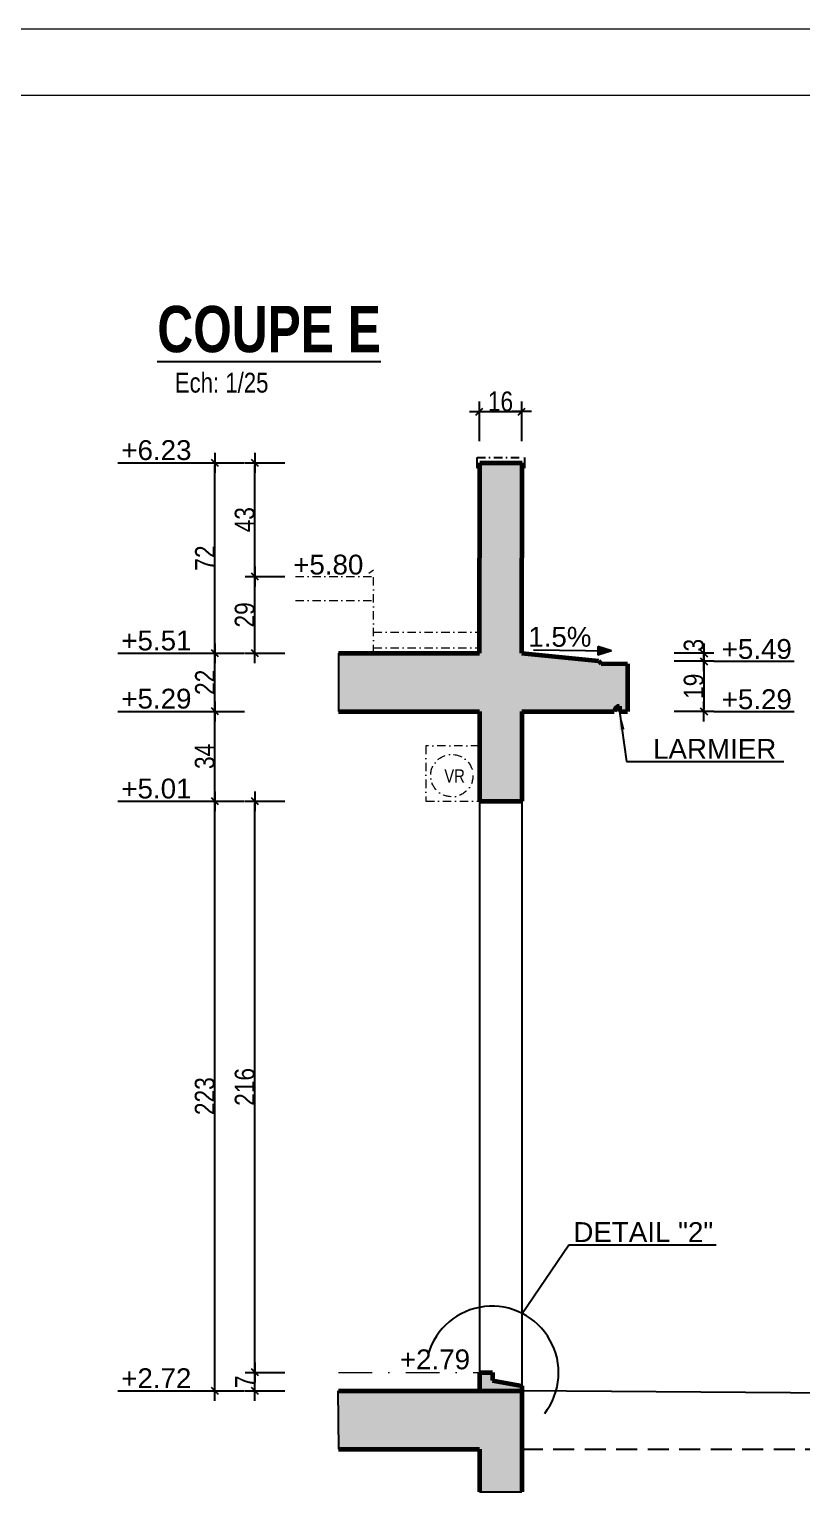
# Model space of a CAD drawing. Header units: centimetres. Extents: x 26018 to 82487, y -36363 to -12761.
# Drawn here: x 76817 to 77401, y -19933 to -18827 of the extents above; entities that cross this region are included whole.
import ezdxf
from ezdxf.enums import TextEntityAlignment as Align

# ---------------------------------------------------------------- set-up
doc = ezdxf.new("R2010")
doc.units = ezdxf.units.CM
doc.header["$LTSCALE"] = 0.5
for name, pattern in [('CACHE2', [4.7625, 3.175, -1.5875]), ('TIRETPT2', [12.7, 6.35, -3.175, 0, -3.175]), ('TIRETPTX2', [50.8, 25.4, -12.7, 0, -12.7])]:
    doc.linetypes.add(name, pattern=pattern)
doc.layers.get('DEFPOINTS').update_dxf_attribs({"linetype": 'CONTINUOUS'})
for name, color, linetype, lineweight in [('01_Cad_1_', 5, 'CONTINUOUS', 9), ('01_murs_coup', 5, 'CONTINUOUS', 60), ('01_tram_axes', 2, 'TIRETPTX2', 9)]:
    doc.layers.add(name, color=color, linetype=linetype, lineweight=lineweight)
for name, color, linetype in [('01_cote_gen', 4, 'CONTINUOUS'), ('01_linteaux', 2, 'CONTINUOUS'), ('01_poch_BN', 9, 'CONTINUOUS'), ('01_texte', 230, 'CONTINUOUS'), ('AA_COTES', 2, 'CONTINUOUS')]:
    doc.layers.add(name, color=color, linetype=linetype)
doc.styles.add('ARIAL', font='arial.ttf')
doc.styles.add('impact', font='impact.ttf')
doc.styles.add('MATTE_TXT', font='arial.ttf')
doc.styles.add('STYLE2', font='ARIALN.TTF')
doc.dimstyles.new('JB25', dxfattribs={"dimscale": 0.1, "dimtxt": 150, "dimasz": 15, "dimexe": 0.1, "dimexo": 0.1, "dimgap": 0.09, "dimtad": 1, "dimdec": 1, "dimlfac": 0.5, "dimdsep": 46, "dimtxsty": 'STYLE2', "dimblk1": 'BOND_G', "dimblk2": 'BOND_D', "dimsah": 1, "dimcen": 1.5, "dimdle": 0.01, "dimse1": 1, "dimse2": 1, "dimclrd": 4, "dimclre": 2, "dimclrt": 6, "dimazin": 2, "dimtfac": 2.333333, "dimtdec": 1, "dimtix": 1, "dimtmove": 2, "dimatfit": 3, "dimldrblk": 'BOND_G', "dimfxl": 1, "dimtolj": 1, "dimtzin": 0, "dimarcsym": 0})

# ---------------------------------------------------------------- blocks, each defined once
blk = doc.blocks.new('BOND_G')
at = {"layer": 'AA_COTES', "color": 0}
for p, q in [((0, -5), (0, 15)), ((5, 0), (-5, 0)), ((1.77, 1.77), (-1.77, -1.77))]:
    blk.add_line(p, q, dxfattribs=at)
blk = doc.blocks.new('BOND_D')
at = {"layer": 'AA_COTES', "color": 0}
for p, q in [((5, 0), (-5, 0)), ((-1.77, -1.77), (1.77, 1.77)), ((0, 5), (0, -15))]:
    blk.add_line(p, q, dxfattribs=at)
blk = doc.blocks.new('*D6185')
at = {"layer": '01_cote_gen', "color": 4, "lineweight": -2, "ltscale": 2, "transparency": 16777216}
blk.add_line((76957.1, -19409.4), (76957.1, -19344.4), dxfattribs=at)
at = {"layer": 'DEFPOINTS', "color": 0, "ltscale": 2}
for p in [(76957.1, -19342.9), (77020.7, -19342.9), (77007.4, -19410.9)]:
    blk.add_point(p, dxfattribs=at)
at = {"layer": '01_cote_gen', "color": 4, "lineweight": -2, "ltscale": 2, "transparency": 16777216, "xscale": 1.5, "yscale": 1.5, "zscale": 1.5}
for name, p, rotation in [('BOND_D', (76957.1, -19342.9), 90), ('BOND_G', (76957.1, -19410.9), 270)]:
    blk.add_blockref(name, p, dxfattribs=dict(at, rotation=rotation))
at = {"layer": '01_cote_gen', "color": 6, "ltscale": 2, "transparency": 16777216, "insert": (76949.5, -19376.9), "char_height": 15, "attachment_point": 5, "rotation": 90, "style": 'STYLE2'}
blk.add_mtext('\\A1;34', dxfattribs=at)
blk = doc.blocks.new('*D6186')
at = {"layer": '01_cote_gen', "color": 4, "lineweight": -2, "ltscale": 2, "transparency": 16777216}
blk.add_line((76957.1, -19341.4), (76957.1, -19300.4), dxfattribs=at)
at = {"layer": 'DEFPOINTS', "color": 0, "ltscale": 2}
for p in [(76957.1, -19298.9), (77023.5, -19298.9), (77047.5, -19342.9)]:
    blk.add_point(p, dxfattribs=at)
at = {"layer": '01_cote_gen', "color": 4, "lineweight": -2, "ltscale": 2, "transparency": 16777216, "xscale": 1.5, "yscale": 1.5, "zscale": 1.5}
for name, p, rotation in [('BOND_D', (76957.1, -19298.9), 90), ('BOND_G', (76957.1, -19342.9), 270)]:
    blk.add_blockref(name, p, dxfattribs=dict(at, rotation=rotation))
at = {"layer": '01_cote_gen', "color": 6, "ltscale": 2, "transparency": 16777216, "insert": (76949.6, -19320.9), "char_height": 15, "attachment_point": 5, "rotation": 90, "style": 'STYLE2'}
blk.add_mtext('\\A1;22', dxfattribs=at)
blk = doc.blocks.new('*D6187')
at = {"layer": '01_cote_gen', "color": 4, "lineweight": -2, "ltscale": 2, "transparency": 16777216}
blk.add_line((76957.1, -19855.4), (76957.1, -19412.4), dxfattribs=at)
at = {"layer": 'DEFPOINTS', "color": 0, "ltscale": 2}
for p in [(76957.1, -19410.9), (77009.9, -19410.9), (77031.4, -19856.9)]:
    blk.add_point(p, dxfattribs=at)
at = {"layer": '01_cote_gen', "color": 4, "lineweight": -2, "ltscale": 2, "transparency": 16777216, "xscale": 1.5, "yscale": 1.5, "zscale": 1.5}
for name, p, rotation in [('BOND_D', (76957.1, -19410.9), 90), ('BOND_G', (76957.1, -19856.9), 270)]:
    blk.add_blockref(name, p, dxfattribs=dict(at, rotation=rotation))
at = {"layer": '01_cote_gen', "color": 6, "ltscale": 2, "transparency": 16777216, "insert": (76949.5, -19633.9), "char_height": 15, "attachment_point": 5, "rotation": 90, "style": 'STYLE2'}
blk.add_mtext('\\A1;223', dxfattribs=at)
blk = doc.blocks.new('*D6188')
at = {"layer": '01_cote_gen', "color": 4, "lineweight": -2, "transparency": 16777216}
blk.add_line((76987.4, -19855.4), (76987.4, -19844.4), dxfattribs=at)
at = {"layer": 'DEFPOINTS', "color": 0}
for p in [(76987.4, -19842.9), (77023.7, -19842.9), (77023.7, -19856.9)]:
    blk.add_point(p, dxfattribs=at)
at = {"layer": '01_cote_gen', "color": 4, "lineweight": -2, "transparency": 16777216, "xscale": 1.5, "yscale": 1.5, "zscale": 1.5}
for name, p, rotation in [('BOND_D', (76987.4, -19842.9), 90), ('BOND_G', (76987.4, -19856.9), 270)]:
    blk.add_blockref(name, p, dxfattribs=dict(at, rotation=rotation))
at = {"layer": '01_cote_gen', "color": 6, "transparency": 16777216, "insert": (76979.9, -19849.9), "char_height": 15, "attachment_point": 5, "rotation": 90, "style": 'STYLE2'}
blk.add_mtext('\\A1;7', dxfattribs=at)
blk = doc.blocks.new('*D6189')
at = {"layer": '01_cote_gen', "color": 4, "lineweight": -2, "transparency": 16777216}
blk.add_line((76987.4, -19841.4), (76987.4, -19412.4), dxfattribs=at)
at = {"layer": 'DEFPOINTS', "color": 0}
for p in [(76987.4, -19410.9), (77148.5, -19410.9), (77009.9, -19842.9)]:
    blk.add_point(p, dxfattribs=at)
at = {"layer": '01_cote_gen', "color": 4, "lineweight": -2, "transparency": 16777216, "xscale": 1.5, "yscale": 1.5, "zscale": 1.5}
for name, p, rotation in [('BOND_D', (76987.4, -19410.9), 90), ('BOND_G', (76987.4, -19842.9), 270)]:
    blk.add_blockref(name, p, dxfattribs=dict(at, rotation=rotation))
at = {"layer": '01_cote_gen', "color": 6, "transparency": 16777216, "insert": (76979.7, -19626.9), "char_height": 15, "attachment_point": 5, "rotation": 90, "style": 'STYLE2'}
blk.add_mtext('\\A1;216', dxfattribs=at)
blk = doc.blocks.new('*D6190')
at = {"layer": '01_cote_gen', "color": 4, "lineweight": -2, "ltscale": 2, "transparency": 16777216}
blk.add_line((77326.7, -19300.4), (77326.7, -19303.4), dxfattribs=at)
at = {"layer": 'DEFPOINTS', "color": 0, "ltscale": 2}
for p in [(77189, -19298.9), (77278.6, -19304.9), (77326.7, -19304.9)]:
    blk.add_point(p, dxfattribs=at)
at = {"layer": '01_cote_gen', "color": 4, "lineweight": -2, "ltscale": 2, "transparency": 16777216, "xscale": 1.5, "yscale": 1.5, "zscale": 1.5}
for name, p, rotation in [('BOND_G', (77326.7, -19298.9), 90), ('BOND_D', (77326.7, -19304.9), 270)]:
    blk.add_blockref(name, p, dxfattribs=dict(at, rotation=rotation))
at = {"layer": '01_cote_gen', "color": 6, "ltscale": 2, "transparency": 16777216, "insert": (77319.1, -19292.8), "char_height": 15, "attachment_point": 5, "rotation": 90, "style": 'STYLE2'}
blk.add_mtext('\\A1;3', dxfattribs=at)
blk = doc.blocks.new('*D6191')
at = {"layer": '01_cote_gen', "color": 4, "lineweight": -2, "ltscale": 2, "transparency": 16777216}
blk.add_line((77326.7, -19306.4), (77326.7, -19341.4), dxfattribs=at)
at = {"layer": 'DEFPOINTS', "color": 0, "ltscale": 2}
for p in [(77314.6, -19304.9), (77278.6, -19342.9), (77326.7, -19342.9)]:
    blk.add_point(p, dxfattribs=at)
at = {"layer": '01_cote_gen', "color": 4, "lineweight": -2, "ltscale": 2, "transparency": 16777216, "xscale": 1.5, "yscale": 1.5, "zscale": 1.5}
for name, p, rotation in [('BOND_G', (77326.7, -19304.9), 90), ('BOND_D', (77326.7, -19342.9), 270)]:
    blk.add_blockref(name, p, dxfattribs=dict(at, rotation=rotation))
at = {"layer": '01_cote_gen', "color": 6, "ltscale": 2, "transparency": 16777216, "insert": (77319.1, -19323.9), "char_height": 15, "attachment_point": 5, "rotation": 90, "style": 'STYLE2'}
blk.add_mtext('\\A1;19', dxfattribs=at)
blk = doc.blocks.new('*D6192')
at = {"layer": '01_cote_gen', "color": 4, "lineweight": -2, "transparency": 16777216}
blk.add_line((76957.1, -19297.4), (76957.1, -19156.4), dxfattribs=at)
at = {"layer": 'DEFPOINTS', "color": 0}
for p in [(76957.1, -19154.9), (77132.7, -19154.9), (77116.5, -19298.9)]:
    blk.add_point(p, dxfattribs=at)
at = {"layer": '01_cote_gen', "color": 4, "lineweight": -2, "transparency": 16777216, "xscale": 1.5, "yscale": 1.5, "zscale": 1.5}
for name, p, rotation in [('BOND_D', (76957.1, -19154.9), 90), ('BOND_G', (76957.1, -19298.9), 270)]:
    blk.add_blockref(name, p, dxfattribs=dict(at, rotation=rotation))
at = {"layer": '01_cote_gen', "color": 6, "transparency": 16777216, "insert": (76949.6, -19226.9), "char_height": 15, "attachment_point": 5, "rotation": 90, "style": 'STYLE2'}
blk.add_mtext('\\A1;72', dxfattribs=at)
blk = doc.blocks.new('*D6193')
at = {"layer": '01_cote_gen', "color": 4, "lineweight": -2, "transparency": 16777216}
blk.add_line((77158.5, -19116.1), (77187.5, -19116.1), dxfattribs=at)
at = {"layer": 'DEFPOINTS', "color": 0}
for p in [(77189, -19116.1), (77157, -19228.7), (77189, -19228.7)]:
    blk.add_point(p, dxfattribs=at)
at = {"layer": '01_cote_gen', "color": 4, "lineweight": -2, "transparency": 16777216, "xscale": 1.5, "yscale": 1.5, "zscale": 1.5, "rotation": 180}
blk.add_blockref('BOND_G', (77157, -19116.1), dxfattribs=at)
at = {"layer": '01_cote_gen', "color": 4, "lineweight": -2, "transparency": 16777216, "xscale": 1.5, "yscale": 1.5, "zscale": 1.5}
blk.add_blockref('BOND_D', (77189, -19116.1), dxfattribs=at)
at = {"layer": '01_cote_gen', "color": 6, "transparency": 16777216, "insert": (77173, -19108.5), "char_height": 15, "attachment_point": 5, "style": 'STYLE2'}
blk.add_mtext('\\A1;16', dxfattribs=at)
blk = doc.blocks.new('*D6194')
at = {"layer": '01_cote_gen', "color": 4, "lineweight": -2, "transparency": 16777216}
blk.add_line((76987.4, -19297.4), (76987.4, -19242.4), dxfattribs=at)
at = {"layer": 'DEFPOINTS', "color": 0}
for p in [(76987.4, -19240.9), (77075, -19240.9), (77050.5, -19298.9)]:
    blk.add_point(p, dxfattribs=at)
at = {"layer": '01_cote_gen', "color": 4, "lineweight": -2, "transparency": 16777216, "xscale": 1.5, "yscale": 1.5, "zscale": 1.5}
for name, p, rotation in [('BOND_D', (76987.4, -19240.9), 90), ('BOND_G', (76987.4, -19298.9), 270)]:
    blk.add_blockref(name, p, dxfattribs=dict(at, rotation=rotation))
at = {"layer": '01_cote_gen', "color": 6, "transparency": 16777216, "insert": (76979.7, -19269.9), "char_height": 15, "attachment_point": 5, "rotation": 90, "style": 'STYLE2'}
blk.add_mtext('\\A1;29', dxfattribs=at)
blk = doc.blocks.new('*D6195')
at = {"layer": '01_cote_gen', "color": 4, "lineweight": -2, "transparency": 16777216}
blk.add_line((76987.4, -19239.4), (76987.4, -19156.4), dxfattribs=at)
at = {"layer": 'DEFPOINTS', "color": 0}
for p in [(76979.6, -19154.9), (76987.4, -19154.9), (77009.9, -19240.9)]:
    blk.add_point(p, dxfattribs=at)
at = {"layer": '01_cote_gen', "color": 4, "lineweight": -2, "transparency": 16777216, "xscale": 1.5, "yscale": 1.5, "zscale": 1.5}
for name, p, rotation in [('BOND_D', (76987.4, -19154.9), 90), ('BOND_G', (76987.4, -19240.9), 270)]:
    blk.add_blockref(name, p, dxfattribs=dict(at, rotation=rotation))
at = {"layer": '01_cote_gen', "color": 6, "transparency": 16777216, "insert": (76979.7, -19197.9), "char_height": 15, "attachment_point": 5, "rotation": 90, "style": 'STYLE2'}
blk.add_mtext('\\A1;43', dxfattribs=at)
blk = doc.blocks.new('*D6234')
at = {"layer": '01_cote_gen', "color": 4, "lineweight": -2, "transparency": 16777216}
blk.add_line((77666.5, -19341.4), (77666.5, -19306.4), dxfattribs=at)
at = {"layer": 'DEFPOINTS', "color": 0}
for p in [(77256.2, -19304.9), (77666.5, -19304.9), (77807.4, -19342.9)]:
    blk.add_point(p, dxfattribs=at)
at = {"layer": '01_cote_gen', "color": 4, "lineweight": -2, "transparency": 16777216, "xscale": 1.5, "yscale": 1.5, "zscale": 1.5}
for name, p, rotation in [('BOND_D', (77666.5, -19304.9), 90), ('BOND_G', (77666.5, -19342.9), 270)]:
    blk.add_blockref(name, p, dxfattribs=dict(at, rotation=rotation))
at = {"layer": '01_cote_gen', "color": 6, "transparency": 16777216, "insert": (77658.8, -19323.9), "char_height": 15, "attachment_point": 5, "rotation": 90, "style": 'STYLE2'}
blk.add_mtext('\\A1;19', dxfattribs=at)

msp = doc.modelspace()

# ---------------------------------------------------------------- hatches: boundary and pattern name
at = {"layer": '01_poch_BN'}
h = msp.add_hatch(color=256, dxfattribs=at)
h.dxf.hatch_style = 1
h.paths.add_polyline_path([(77269.03, -19306.899), (77249.03, -19306.599), (77247.03, -19304.538), (77189.03, -19298.898), (77189.278, -19154.898), (77157.278, -19154.898), (77157.03, -19298.898), (77050.543, -19298.898), (77050.543, -19342.898), (77157.03, -19342.898), (77157.03, -19410.898), (77189.03, -19410.898), (77189.03, -19342.898), (77259.03, -19342.898, -0.41421356), (77263.03, -19338.898), (77263.03, -19342.898), (77269.03, -19342.898)])
h.paths.add_polyline_path([(77189.03, -19856.898), (77050.076, -19856.898), (77050.543, -19900.898), (77157.03, -19900.898), (77157.03, -19933.108), (77189.03, -19933.108)])
h.paths.add_polyline_path([(77167.03, -19848.898), (77167.03, -19842.898), (77157.03, -19842.898), (77157.03, -19856.898), (77189.03, -19856.898), (77189.03, -19852.898)])

# ---------------------------------------------------------------- linework, layer by layer
at = {"layer": '01_Cad_1_'}
msp.add_line((80237.159, -18826.925), (74297.159, -18826.925), dxfattribs=at)
at = {"layer": '01_Cad_1_', "color": 2}
msp.add_line((80187.159, -18876.925), (74347.159, -18876.925), dxfattribs=at)
at = {"layer": '01_linteaux', "linetype": 'TIRETPT2', "ltscale": 7}
for p, q in [((77155.278, -19158.867), (77155.278, -19150.898)), ((77155.278, -19158.867), (77156.772, -19157.432)), ((77191.278, -19158.867), (77189.785, -19157.432)), ((77191.278, -19158.867), (77191.278, -19150.898))]:
    msp.add_line(p, q, dxfattribs=at)
at = {"layer": '01_linteaux', "linetype": 'TIRETPT2', "ltscale": 2}
msp.add_line((77155.278, -19150.898), (77191.278, -19150.898), dxfattribs=at)
at = {"layer": '01_linteaux'}
for p, q in [((77157.03, -19410.898), (77157.03, -19842.898)), ((77189.03, -19410.898), (77189.03, -19852.898)), ((77607.235, -19859.749), (77189.03, -19856.898))]:
    msp.add_line(p, q, dxfattribs=at)
at = {"layer": '01_linteaux', "linetype": 'CACHE2', "ltscale": 10}
msp.add_line((77189.03, -19900.898), (77629.03, -19900.898), dxfattribs=at)
at = {"layer": '01_murs_coup'}
for p, q in [((77157.03, -19298.898), (77157.278, -19154.898)), ((77157.278, -19154.898), (77189.278, -19154.898)), ((77189.03, -19298.898), (77189.278, -19154.898)), ((77050.543, -19298.898), (77157.03, -19298.898)), ((77189.03, -19298.898), (77247.03, -19304.538)), ((77247.03, -19304.538), (77249.03, -19306.599)), ((77249.03, -19306.599), (77269.03, -19306.899)), ((77269.03, -19306.899), (77269.03, -19342.898)), ((77050.543, -19342.898), (77157.03, -19342.898)), ((77157.03, -19342.898), (77157.03, -19410.898)), ((77189.03, -19342.898), (77259.03, -19342.898)), ((77189.03, -19342.898), (77189.03, -19410.898)), ((77263.03, -19338.898), (77263.03, -19342.898)), ((77263.03, -19342.898), (77269.03, -19342.898)), ((77157.03, -19410.898), (77189.03, -19410.898)), ((77157.03, -19842.898), (77167.03, -19842.898)), ((77157.03, -19842.898), (77157.03, -19856.898)), ((77167.03, -19842.898), (77167.03, -19848.898)), ((77167.03, -19848.898), (77189.03, -19852.898)), ((77189.03, -19852.898), (77189.03, -19856.898)), ((77050.543, -19856.898), (77189.03, -19856.898)), ((77050.543, -19856.898), (77153.03, -19856.898)), ((77189.03, -19856.898), (77189.03, -19933.108)), ((77050.543, -19900.898), (77157.03, -19900.898)), ((77157.03, -19900.898), (77157.03, -19933.108))]:
    msp.add_line(p, q, dxfattribs=at)
msp.add_arc((77263.03, -19342.898), 4, 90, 180, dxfattribs=at)
at = {"layer": '01_poch_BN', "ltscale": 2}
for p, q in [((77050.543, -19298.898), (77050.543, -19342.898)), ((77050.076, -19856.898), (77050.543, -19900.898)), ((77157.03, -19933.108), (77189.03, -19933.108))]:
    msp.add_line(p, q, dxfattribs=at)
at = {"layer": '01_texte'}
for p, q in [((76883.853, -19154.898), (76949.624, -19154.898)), ((76883.853, -19298.898), (76949.624, -19298.898)), ((77197.994, -19296.294), (77256.811, -19297.159)), ((77256.811, -19297.159), (77246.583, -19293.878)), ((77246.583, -19293.878), (77246.583, -19300.44)), ((77256.811, -19297.159), (77246.583, -19300.44)), ((77334.224, -19304.898), (77395.016, -19304.898)), ((76883.853, -19342.898), (76949.624, -19342.898)), ((77263.03, -19342.898), (77268.177, -19380.898)), ((77334.224, -19342.898), (77395.016, -19342.898)), ((77268.177, -19380.898), (77387.249, -19380.898)), ((76883.853, -19410.898), (76949.624, -19410.898)), ((77189.441, -19798.228), (77224.634, -19746.29)), ((77224.634, -19746.29), (77335.934, -19746.29)), ((76883.853, -19856.898), (76949.624, -19856.898))]:
    msp.add_line(p, q, dxfattribs=at)
msp.add_arc((77166.593, -19843.067), 50.325, 322.324346, 163.672769, dxfattribs=at)
for points in [[(77246.583, -19293.878), (77256.811, -19297.159), (77246.583, -19300.44)], [(77263.03, -19342.898), (77263.057, -19356.938), (77264.898, -19356.688)], [(77263.03, -19342.898), (77266.738, -19356.439), (77264.898, -19356.688)]]:
    msp.add_solid(points, dxfattribs=at)
at = {"layer": '01_tram_axes', "ltscale": 0.5}
for p, q in [((77077.03, -19236.108), (77073.493, -19238.524)), ((77077.03, -19298.898), (77077.03, -19236.108)), ((77017.981, -19240.898), (77077.03, -19240.898)), ((77017.981, -19258.898), (77077.03, -19258.898)), ((77077.03, -19282.898), (77157.03, -19282.898)), ((77077.03, -19294.898), (77157.03, -19294.898)), ((77116.678, -19368.905), (77116.678, -19410.898)), ((77157.03, -19368.905), (77116.678, -19368.905)), ((77116.678, -19410.898), (77157.03, -19410.898))]:
    msp.add_line(p, q, dxfattribs=at)
at = {"layer": '01_tram_axes', "ltscale": 2}
for q in [(77157.03, -19842.898), (77153.03, -19842.898)]:
    msp.add_line((77050.543, -19842.898), q, dxfattribs=at)
at = {"layer": '01_tram_axes', "ltscale": 0.5}
msp.add_circle((77136.197, -19391.442), 16, dxfattribs=at)

# ---------------------------------------------------------------- texts
at = {"layer": '01_texte', "style": 'impact'}
msp.add_text('%%UCOUPE E', height=35, dxfattribs=at).set_placement((76998.054, -19081.685), align=Align.BOTTOM_CENTER)
at = {"layer": '01_texte', "style": 'MATTE_TXT', "width": 0.8}
for s, height, p in [('Ech: 1/25', 15, (76962.176, -19106.246)), ('VR', 10, (77138.313, -19399.685))]:
    msp.add_text(s, height=height, dxfattribs=at).set_placement(p, align=Align.BOTTOM_CENTER)
at = {"layer": '01_texte', "style": 'ARIAL'}
for s, p in [('+6.23', (76886.397, -19152.738)), ('+5.80', (77016.327, -19239.345)), ('1.5%%%', (77193.999, -19293.969)), ('+5.51', (76886.397, -19296.738)), ('+5.49', (77340.244, -19303.152)), ('+5.29', (76886.397, -19340.738)), ('+5.29', (77340.244, -19341.152)), ('LARMIER', (77288.323, -19378.738)), ('+5.01', (76886.397, -19408.738)), ('DETAIL "2"', (77228.083, -19744.203)), ('+2.79', (77096.968, -19840.467)), ('+2.72', (76886.316, -19854.738))]:
    msp.add_text(s, height=15, dxfattribs=at).set_placement(p)

# ---------------------------------------------------------------- dimensions: what is measured, and where the dimension line sits
at = {"layer": '01_cote_gen'}
dim = msp.add_linear_dim(base=(77189.03, -19116.147), p1=(77157.03, -19228.706), p2=(77189.03, -19228.706), dimstyle='JB25', dxfattribs=at)
dim.commit()
dim.dimension.update_dxf_attribs({"geometry": '*D6193', "text_midpoint": (77173.03, -19108.48)})
for base, p1, p2, picture, middle in [((76957.124, -19154.898), (77116.452, -19298.898), (77132.701, -19154.898), '*D6192', (76949.584, -19226.898)), ((76987.393, -19154.898), (77009.893, -19240.898), (76979.624, -19154.898), '*D6195', (76979.726, -19197.898)), ((76987.393, -19240.898), (77050.543, -19298.898), (77075.027, -19240.898), '*D6194', (76979.726, -19269.898)), ((77666.484, -19304.898), (77807.449, -19342.898), (77256.209, -19304.898), '*D6234', (77658.816, -19323.898)), ((76987.393, -19410.898), (77009.893, -19842.898), (77148.452, -19410.898), '*D6189', (76979.726, -19626.898)), ((76987.393, -19842.898), (77023.71, -19856.898), (77023.71, -19842.898), '*D6188', (76979.884, -19849.898))]:
    dim = msp.add_linear_dim(base=base, p1=p1, p2=p2, angle=90, dimstyle='JB25', dxfattribs=at)
    dim.commit()
    dim.dimension.update_dxf_attribs({"geometry": picture, "text_midpoint": middle})
at = {"layer": '01_cote_gen', "ltscale": 2}
for base, p1, p2, picture, middle in [((76957.124, -19298.898), (77047.508, -19342.898), (77023.508, -19298.898), '*D6186', (76949.584, -19320.898)), ((77326.724, -19342.898), (77314.578, -19304.898), (77278.614, -19342.898), '*D6191', (77319.056, -19323.898)), ((76957.124, -19342.898), (77007.365, -19410.898), (77020.661, -19342.898), '*D6185', (76949.456, -19376.898)), ((76957.124, -19410.898), (77031.367, -19856.898), (77009.893, -19410.898), '*D6187', (76949.456, -19633.898))]:
    dim = msp.add_linear_dim(base=base, p1=p1, p2=p2, angle=90, dimstyle='JB25', dxfattribs=at)
    dim.commit()
    dim.dimension.update_dxf_attribs({"geometry": picture, "text_midpoint": middle})
dim = msp.add_linear_dim(base=(77326.724, -19304.898), p1=(77189.03, -19298.898), p2=(77278.614, -19304.898), angle=90, dimstyle='JB25', dxfattribs=at)
dim.commit()
dim.dimension.update_dxf_attribs({"geometry": '*D6190', "text_midpoint": (77319.056, -19292.818), "dimtype": 160})

doc.saveas('drawing.dxf')
